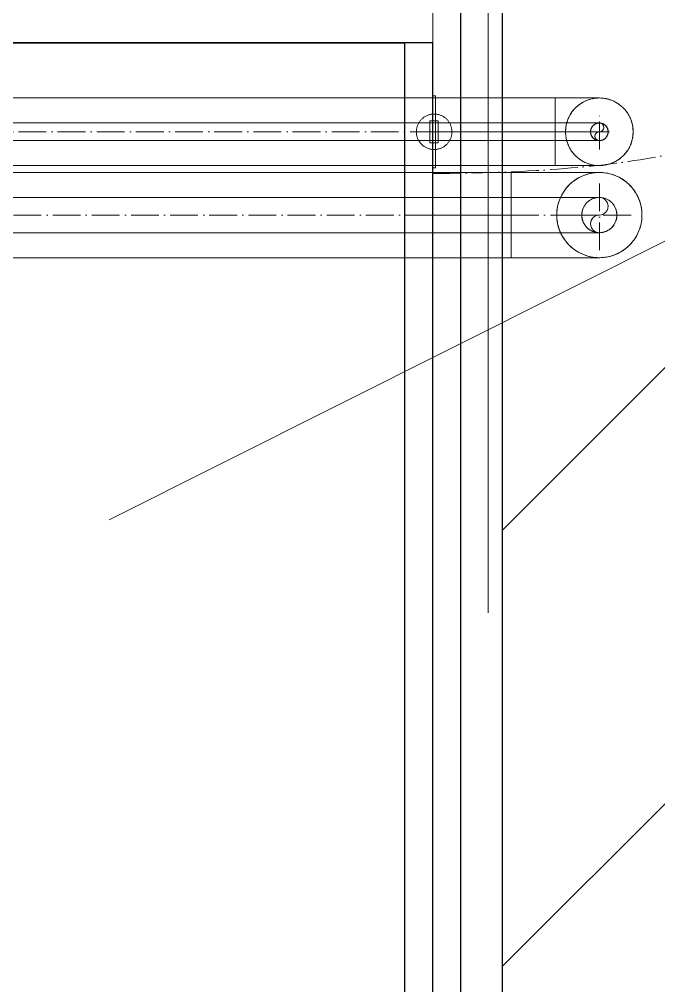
# Model space of a CAD drawing. Header units: millimetres. Extents: x -88595 to 880822, y -1054509 to -148035.
# Drawn here: x 189094.4 to 189324.6, y -272637.2 to -272289.1 of the extents above; entities that cross this region are included whole.
import ezdxf

# ---------------------------------------------------------------- set-up
doc = ezdxf.new("R2010")
doc.units = ezdxf.units.MM
for name, pattern in [('$0$ADSK_Осевая', [14, 10, -2, 0, -2]), ('$3$ADSK_Осевая', [14, 10, -2, 0, -2]), ('ADSK_Линия сетки', [25, 20, -2.5, 0, -2.5])]:
    doc.linetypes.add(name, pattern=pattern)
for name, color, linetype, lineweight in [('Аннотация', 7, 'Continuous', 20), ('Изоляция', 7, 'Continuous', 18), ('Оборудование', 7, 'Continuous', 18), ('Ограждение', 7, 'Continuous', 9), ('Оси', 7, 'Continuous', 9), ('Стены наружные', 7, 'Continuous', 18), ('Трубопровод', 7, 'Continuous', 18), ('Трубопроводы', 7, 'Continuous', 18)]:
    doc.layers.add(name, color=color, linetype=linetype, lineweight=lineweight)

# ---------------------------------------------------------------- blocks, each defined once
blk = doc.blocks.new('$0$ADSK_Настенный внутренний блок кондиционера1 - 1U24TL5FRA-A-3264667-В_Координация_1 этаж ОВ3')
at = {"layer": 'Оборудование', "color": 150, "lineweight": 30, "true_color": 0x0080ff}
for p, q in [((504, 0), (-504, 0)), ((-504, 0), (-504, -10)), ((-504, 0), (-504, -20)), ((-504, -195), (-504, -10)), ((504, -10), (-504, -10)), ((-504, -20), (-504, -155))]:
    blk.add_line(p, q, dxfattribs=at)
blk = doc.blocks.new('$0$ADSK_МедьПайка_Отвод-гнутая труба - Отвод _гнутая труба_-94627-В_Координация_1 этаж ОВ3')
at = {"layer": 'Трубопроводы', "color": 190, "true_color": 0x8000ff}
for p, q in [((-16488.73, 18357.41), (-16488.73, 18354.23)), ((-16488.73, 18354.23), (-16488.73, 18351.06))]:
    blk.add_line(p, q, dxfattribs=at)
at = {"layer": 'Трубопроводы', "color": 190, "true_color": 0x8000ff, "flags": 128}
for points in [[(-16488.73, 18357.41), (-16488.09, 18357.41), (-16487.46, 18357.41), (-16486.83, 18357.41), (-16486.2, 18357.41), (-16485.57, 18357.41), (-16484.95, 18357.41), (-16484.34, 18357.41), (-16483.73, 18357.41), (-16483.13, 18357.41), (-16482.54, 18357.41), (-16481.96, 18357.41), (-16481.39, 18357.41), (-16480.84, 18357.41), (-16480.29, 18357.41), (-16479.76, 18357.41), (-16479.25, 18357.41), (-16478.74, 18357.41), (-16478.26, 18357.41), (-16477.79, 18357.41), (-16477.34, 18357.41), (-16476.9, 18357.41), (-16476.49, 18357.41), (-16476.1, 18357.41), (-16475.72, 18357.41), (-16475.37, 18357.41), (-16475.03, 18357.41), (-16474.72, 18357.41), (-16474.44, 18357.41), (-16474.17, 18357.41), (-16473.93, 18357.41), (-16473.71, 18357.41), (-16473.52, 18357.41), (-16473.35, 18357.41), (-16473.2, 18357.41), (-16473.08, 18357.41), (-16472.99, 18357.41), (-16472.92, 18357.41), (-16472.87, 18357.41), (-16472.85, 18357.41)], [(-16476.03, 18354.23), (-16476.02, 18354.36), (-16476.02, 18354.49), (-16476, 18354.61), (-16475.99, 18354.74), (-16475.96, 18354.86), (-16475.93, 18354.99), (-16475.9, 18355.11), (-16475.86, 18355.23), (-16475.82, 18355.35), (-16475.77, 18355.47), (-16475.72, 18355.59), (-16475.67, 18355.7), (-16475.61, 18355.81), (-16475.54, 18355.92), (-16475.47, 18356.03), (-16475.4, 18356.13), (-16475.32, 18356.23), (-16475.24, 18356.33), (-16475.15, 18356.42), (-16475.06, 18356.51), (-16474.97, 18356.6), (-16474.87, 18356.68), (-16474.77, 18356.76), (-16474.67, 18356.83), (-16474.57, 18356.9), (-16474.46, 18356.97), (-16474.35, 18357.03), (-16474.23, 18357.09), (-16474.12, 18357.14), (-16474, 18357.19), (-16473.88, 18357.24), (-16473.76, 18357.27), (-16473.64, 18357.31), (-16473.51, 18357.34), (-16473.39, 18357.36), (-16473.26, 18357.38), (-16473.14, 18357.39), (-16473.01, 18357.4), (-16472.88, 18357.41), (-16472.85, 18357.41)], [(-16472.85, 18357.41), (-16472.72, 18357.41), (-16472.6, 18357.4), (-16472.47, 18357.38), (-16472.34, 18357.37), (-16472.22, 18357.34), (-16472.1, 18357.32), (-16471.97, 18357.28), (-16471.85, 18357.25), (-16471.73, 18357.2), (-16471.61, 18357.16), (-16471.5, 18357.11), (-16471.38, 18357.05), (-16471.27, 18356.99), (-16471.16, 18356.92), (-16471.06, 18356.85), (-16470.95, 18356.78), (-16470.85, 18356.7), (-16470.76, 18356.62), (-16470.66, 18356.53), (-16470.57, 18356.44), (-16470.49, 18356.35), (-16470.4, 18356.26), (-16470.32, 18356.16), (-16470.25, 18356.05), (-16470.18, 18355.95), (-16470.11, 18355.84), (-16470.05, 18355.73), (-16469.99, 18355.62), (-16469.94, 18355.5), (-16469.89, 18355.38), (-16469.85, 18355.26), (-16469.81, 18355.14), (-16469.77, 18355.02), (-16469.75, 18354.9), (-16469.72, 18354.77), (-16469.7, 18354.65), (-16469.69, 18354.52), (-16469.68, 18354.39), (-16469.68, 18354.27), (-16469.68, 18354.23)], [(-16472.85, 18351.06), (-16472.98, 18351.06), (-16473.1, 18351.07), (-16473.23, 18351.08), (-16473.36, 18351.1), (-16473.48, 18351.12), (-16473.61, 18351.15), (-16473.73, 18351.18), (-16473.85, 18351.22), (-16473.97, 18351.26), (-16474.09, 18351.31), (-16474.2, 18351.36), (-16474.32, 18351.42), (-16474.43, 18351.48), (-16474.54, 18351.54), (-16474.64, 18351.61), (-16474.75, 18351.69), (-16474.85, 18351.76), (-16474.94, 18351.85), (-16475.04, 18351.93), (-16475.13, 18352.02), (-16475.21, 18352.11), (-16475.3, 18352.21), (-16475.38, 18352.31), (-16475.45, 18352.41), (-16475.52, 18352.52), (-16475.59, 18352.63), (-16475.65, 18352.74), (-16475.71, 18352.85), (-16475.76, 18352.96), (-16475.81, 18353.08), (-16475.85, 18353.2), (-16475.89, 18353.32), (-16475.93, 18353.44), (-16475.96, 18353.57), (-16475.98, 18353.69), (-16476, 18353.82), (-16476.01, 18353.94), (-16476.02, 18354.07), (-16476.03, 18354.2), (-16476.03, 18354.23)], [(-16469.68, 18354.23), (-16469.68, 18354.11), (-16469.69, 18353.98), (-16469.7, 18353.85), (-16469.72, 18353.73), (-16469.74, 18353.6), (-16469.77, 18353.48), (-16469.8, 18353.36), (-16469.84, 18353.23), (-16469.88, 18353.11), (-16469.93, 18353), (-16469.98, 18352.88), (-16470.03, 18352.77), (-16470.1, 18352.66), (-16470.16, 18352.55), (-16470.23, 18352.44), (-16470.3, 18352.34), (-16470.38, 18352.24), (-16470.46, 18352.14), (-16470.55, 18352.05), (-16470.64, 18351.96), (-16470.73, 18351.87), (-16470.83, 18351.79), (-16470.93, 18351.71), (-16471.03, 18351.63), (-16471.14, 18351.56), (-16471.24, 18351.49), (-16471.35, 18351.43), (-16471.47, 18351.38), (-16471.58, 18351.32), (-16471.7, 18351.27), (-16471.82, 18351.23), (-16471.94, 18351.19), (-16472.06, 18351.16), (-16472.19, 18351.13), (-16472.31, 18351.1), (-16472.44, 18351.08), (-16472.56, 18351.07), (-16472.69, 18351.06), (-16472.82, 18351.06), (-16472.85, 18351.06)], [(-16472.85, 18351.06), (-16472.86, 18351.06), (-16472.9, 18351.06), (-16472.96, 18351.06), (-16473.05, 18351.06), (-16473.17, 18351.06), (-16473.31, 18351.06), (-16473.47, 18351.06), (-16473.66, 18351.06), (-16473.87, 18351.06), (-16474.1, 18351.06), (-16474.36, 18351.06), (-16474.64, 18351.06), (-16474.95, 18351.06), (-16475.28, 18351.06), (-16475.62, 18351.06), (-16475.99, 18351.06), (-16476.38, 18351.06), (-16476.79, 18351.06), (-16477.22, 18351.06), (-16477.67, 18351.06), (-16478.13, 18351.06), (-16478.61, 18351.06), (-16479.11, 18351.06), (-16479.62, 18351.06), (-16480.15, 18351.06), (-16480.69, 18351.06), (-16481.24, 18351.06), (-16481.81, 18351.06), (-16482.39, 18351.06), (-16482.97, 18351.06), (-16483.57, 18351.06), (-16484.17, 18351.06), (-16484.79, 18351.06), (-16485.4, 18351.06), (-16486.03, 18351.06), (-16486.66, 18351.06), (-16487.29, 18351.06), (-16487.92, 18351.06), (-16488.55, 18351.06), (-16488.73, 18351.06)]]:
    blk.add_lwpolyline(points, dxfattribs=at)
at = {"layer": 'Трубопроводы', "color": 190, "true_color": 0x8000ff}
for radius, start, end in [(3.18, 0, 180), (3.17, 180, 0)]:
    blk.add_arc((-16472.85, 18354.23), radius, start, end, dxfattribs=at)
blk = doc.blocks.new('$0$ADSK_МедьПайка_Отвод-гнутая труба - Отвод _гнутая труба_-V37-В_Координация_1 этаж ОВ3')
at = {"layer": 'Трубопроводы', "color": 190, "true_color": 0x8000ff}
for p, q in [((-4816.03, 18338.36), (-4812.85, 18338.36)), ((-4812.85, 18338.36), (-4809.68, 18338.36))]:
    blk.add_line(p, q, dxfattribs=at)
at = {"layer": 'Трубопроводы', "color": 190, "true_color": 0x8000ff, "flags": 128}
for points in [[(-4816.03, 18354.23), (-4816.03, 18354.22), (-4816.03, 18354.18), (-4816.03, 18354.12), (-4816.03, 18354.03), (-4816.03, 18353.92), (-4816.03, 18353.78), (-4816.03, 18353.61), (-4816.03, 18353.43), (-4816.03, 18353.22), (-4816.03, 18352.98), (-4816.03, 18352.72), (-4816.03, 18352.44), (-4816.03, 18352.13), (-4816.03, 18351.81), (-4816.03, 18351.46), (-4816.03, 18351.09), (-4816.03, 18350.7), (-4816.03, 18350.29), (-4816.03, 18349.86), (-4816.03, 18349.42), (-4816.03, 18348.95), (-4816.03, 18348.47), (-4816.03, 18347.98), (-4816.03, 18347.46), (-4816.03, 18346.94), (-4816.03, 18346.39), (-4816.03, 18345.84), (-4816.03, 18345.27), (-4816.03, 18344.7), (-4816.03, 18344.11), (-4816.03, 18343.51), (-4816.03, 18342.91), (-4816.03, 18342.3), (-4816.03, 18341.68), (-4816.03, 18341.06), (-4816.03, 18340.43), (-4816.03, 18339.8), (-4816.03, 18339.16), (-4816.03, 18338.53), (-4816.03, 18338.36)], [(-4809.68, 18338.36), (-4809.68, 18338.99), (-4809.68, 18339.63), (-4809.68, 18340.26), (-4809.68, 18340.89), (-4809.68, 18341.51), (-4809.68, 18342.13), (-4809.68, 18342.74), (-4809.68, 18343.35), (-4809.68, 18343.95), (-4809.68, 18344.54), (-4809.68, 18345.12), (-4809.68, 18345.69), (-4809.68, 18346.25), (-4809.68, 18346.79), (-4809.68, 18347.32), (-4809.68, 18347.84), (-4809.68, 18348.34), (-4809.68, 18348.83), (-4809.68, 18349.29), (-4809.68, 18349.75), (-4809.68, 18350.18), (-4809.68, 18350.59), (-4809.68, 18350.99), (-4809.68, 18351.36), (-4809.68, 18351.72), (-4809.68, 18352.05), (-4809.68, 18352.36), (-4809.68, 18352.65), (-4809.68, 18352.91), (-4809.68, 18353.15), (-4809.68, 18353.37), (-4809.68, 18353.57), (-4809.68, 18353.74), (-4809.68, 18353.88), (-4809.68, 18354), (-4809.68, 18354.1), (-4809.68, 18354.17), (-4809.68, 18354.21), (-4809.68, 18354.23)]]:
    blk.add_lwpolyline(points, dxfattribs=at)
at = {"layer": 'Трубопроводы', "color": 190, "true_color": 0x8000ff}
for radius, start, end in [(3.17, 90, 270), (3.18, 270, 90)]:
    blk.add_arc((-4812.85, 18354.23), radius, start, end, dxfattribs=at)
blk = doc.blocks.new('$0$ADSK_МедьПайка_Отвод-гнутая труба - Отвод _гнутая труба_-3260024-В_Координация_1 этаж ОВ3')
at = {"layer": 'Трубопроводы', "color": 134, "true_color": 0x00a6a6}
for p, q in [((-16459.6, 18290.58), (-16459.6, 18284.23)), ((-16459.6, 18284.23), (-16459.6, 18277.88))]:
    blk.add_line(p, q, dxfattribs=at)
at = {"layer": 'Трубопроводы', "color": 134, "true_color": 0x00a6a6, "flags": 128}
for points in [[(-16459.6, 18290.58), (-16458.33, 18290.58), (-16457.06, 18290.58), (-16455.8, 18290.58), (-16454.54, 18290.58), (-16453.29, 18290.58), (-16452.05, 18290.58), (-16450.83, 18290.58), (-16449.61, 18290.58), (-16448.42, 18290.58), (-16447.24, 18290.58), (-16446.08, 18290.58), (-16444.94, 18290.58), (-16443.82, 18290.58), (-16442.74, 18290.58), (-16441.67, 18290.58), (-16440.64, 18290.58), (-16439.64, 18290.58), (-16438.67, 18290.58), (-16437.73, 18290.58), (-16436.82, 18290.58), (-16435.96, 18290.58), (-16435.13, 18290.58), (-16434.34, 18290.58), (-16433.59, 18290.58), (-16432.88, 18290.58), (-16432.22, 18290.58), (-16431.6, 18290.58), (-16431.02, 18290.58), (-16430.49, 18290.58), (-16430.01, 18290.58), (-16429.57, 18290.58), (-16429.18, 18290.58), (-16428.84, 18290.58), (-16428.55, 18290.58), (-16428.31, 18290.58), (-16428.12, 18290.58), (-16427.98, 18290.58), (-16427.89, 18290.58), (-16427.85, 18290.58)], [(-16434.2, 18284.23), (-16434.2, 18284.49), (-16434.18, 18284.74), (-16434.15, 18284.99), (-16434.12, 18285.24), (-16434.07, 18285.49), (-16434.02, 18285.74), (-16433.95, 18285.99), (-16433.88, 18286.23), (-16433.79, 18286.47), (-16433.7, 18286.71), (-16433.6, 18286.94), (-16433.48, 18287.17), (-16433.36, 18287.39), (-16433.23, 18287.61), (-16433.09, 18287.82), (-16432.94, 18288.03), (-16432.79, 18288.23), (-16432.62, 18288.42), (-16432.45, 18288.61), (-16432.27, 18288.79), (-16432.09, 18288.96), (-16431.9, 18289.13), (-16431.7, 18289.28), (-16431.49, 18289.43), (-16431.28, 18289.58), (-16431.07, 18289.71), (-16430.84, 18289.83), (-16430.62, 18289.95), (-16430.39, 18290.05), (-16430.15, 18290.15), (-16429.91, 18290.24), (-16429.67, 18290.32), (-16429.43, 18290.38), (-16429.18, 18290.44), (-16428.93, 18290.49), (-16428.68, 18290.53), (-16428.43, 18290.56), (-16428.17, 18290.57), (-16427.92, 18290.58), (-16427.85, 18290.58)], [(-16427.85, 18290.58), (-16427.6, 18290.58), (-16427.34, 18290.56), (-16427.09, 18290.54), (-16426.84, 18290.5), (-16426.59, 18290.46), (-16426.34, 18290.4), (-16426.1, 18290.34), (-16425.85, 18290.26), (-16425.61, 18290.18), (-16425.38, 18290.08), (-16425.15, 18289.98), (-16424.92, 18289.87), (-16424.7, 18289.74), (-16424.48, 18289.61), (-16424.27, 18289.47), (-16424.06, 18289.33), (-16423.86, 18289.17), (-16423.66, 18289.01), (-16423.48, 18288.84), (-16423.3, 18288.66), (-16423.12, 18288.47), (-16422.96, 18288.28), (-16422.8, 18288.08), (-16422.65, 18287.87), (-16422.51, 18287.66), (-16422.37, 18287.45), (-16422.25, 18287.23), (-16422.13, 18287), (-16422.03, 18286.77), (-16421.93, 18286.53), (-16421.84, 18286.3), (-16421.77, 18286.05), (-16421.7, 18285.81), (-16421.64, 18285.56), (-16421.59, 18285.31), (-16421.55, 18285.06), (-16421.53, 18284.81), (-16421.51, 18284.56), (-16421.5, 18284.3), (-16421.5, 18284.23)], [(-16427.85, 18277.88), (-16428.1, 18277.89), (-16428.36, 18277.9), (-16428.61, 18277.93), (-16428.86, 18277.96), (-16429.11, 18278.01), (-16429.36, 18278.06), (-16429.61, 18278.13), (-16429.85, 18278.21), (-16430.09, 18278.29), (-16430.32, 18278.38), (-16430.56, 18278.49), (-16430.78, 18278.6), (-16431.01, 18278.72), (-16431.22, 18278.85), (-16431.44, 18278.99), (-16431.64, 18279.14), (-16431.84, 18279.3), (-16432.04, 18279.46), (-16432.23, 18279.63), (-16432.41, 18279.81), (-16432.58, 18279.99), (-16432.74, 18280.19), (-16432.9, 18280.39), (-16433.05, 18280.59), (-16433.19, 18280.8), (-16433.33, 18281.02), (-16433.45, 18281.24), (-16433.57, 18281.47), (-16433.67, 18281.7), (-16433.77, 18281.93), (-16433.86, 18282.17), (-16433.93, 18282.41), (-16434, 18282.66), (-16434.06, 18282.9), (-16434.11, 18283.15), (-16434.15, 18283.4), (-16434.17, 18283.66), (-16434.19, 18283.91), (-16434.2, 18284.16), (-16434.2, 18284.23)], [(-16421.5, 18284.23), (-16421.51, 18283.98), (-16421.52, 18283.73), (-16421.55, 18283.47), (-16421.58, 18283.22), (-16421.63, 18282.97), (-16421.68, 18282.72), (-16421.75, 18282.48), (-16421.82, 18282.24), (-16421.91, 18282), (-16422, 18281.76), (-16422.11, 18281.53), (-16422.22, 18281.3), (-16422.34, 18281.08), (-16422.47, 18280.86), (-16422.61, 18280.65), (-16422.76, 18280.44), (-16422.91, 18280.24), (-16423.08, 18280.05), (-16423.25, 18279.86), (-16423.43, 18279.68), (-16423.61, 18279.5), (-16423.8, 18279.34), (-16424, 18279.18), (-16424.21, 18279.03), (-16424.42, 18278.89), (-16424.64, 18278.76), (-16424.86, 18278.63), (-16425.08, 18278.52), (-16425.31, 18278.41), (-16425.55, 18278.31), (-16425.79, 18278.23), (-16426.03, 18278.15), (-16426.27, 18278.08), (-16426.52, 18278.02), (-16426.77, 18277.98), (-16427.02, 18277.94), (-16427.27, 18277.91), (-16427.53, 18277.89), (-16427.78, 18277.88), (-16427.85, 18277.88)], [(-16427.85, 18277.88), (-16427.88, 18277.88), (-16427.95, 18277.88), (-16428.08, 18277.88), (-16428.26, 18277.88), (-16428.48, 18277.88), (-16428.76, 18277.88), (-16429.09, 18277.88), (-16429.46, 18277.88), (-16429.89, 18277.88), (-16430.36, 18277.88), (-16430.87, 18277.88), (-16431.44, 18277.88), (-16432.05, 18277.88), (-16432.7, 18277.88), (-16433.4, 18277.88), (-16434.13, 18277.88), (-16434.91, 18277.88), (-16435.73, 18277.88), (-16436.59, 18277.88), (-16437.48, 18277.88), (-16438.41, 18277.88), (-16439.37, 18277.88), (-16440.37, 18277.88), (-16441.39, 18277.88), (-16442.45, 18277.88), (-16443.53, 18277.88), (-16444.64, 18277.88), (-16445.77, 18277.88), (-16446.92, 18277.88), (-16448.1, 18277.88), (-16449.29, 18277.88), (-16450.5, 18277.88), (-16451.72, 18277.88), (-16452.96, 18277.88), (-16454.2, 18277.88), (-16455.46, 18277.88), (-16456.72, 18277.88), (-16457.99, 18277.88), (-16459.26, 18277.88), (-16459.6, 18277.88)]]:
    blk.add_lwpolyline(points, dxfattribs=at)
at = {"layer": 'Трубопроводы', "color": 134, "true_color": 0x00a6a6}
for start, end in [(0, 180), (180, 0)]:
    blk.add_arc((-16427.85, 18284.23), 6.35, start, end, dxfattribs=at)
blk = doc.blocks.new('$0$ADSK_МедьПайка_Отвод-гнутая труба - Отвод _гнутая труба_-V35-В_Координация_1 этаж ОВ3')
at = {"layer": 'Трубопроводы', "color": 134, "true_color": 0x00a6a6}
for p, q in [((-16434.2, 18252.48), (-16427.85, 18252.48)), ((-16427.85, 18252.48), (-16421.5, 18252.48))]:
    blk.add_line(p, q, dxfattribs=at)
at = {"layer": 'Трубопроводы', "color": 134, "true_color": 0x00a6a6, "flags": 128}
for points in [[(-16434.2, 18284.23), (-16434.2, 18284.21), (-16434.2, 18284.13), (-16434.2, 18284), (-16434.2, 18283.83), (-16434.2, 18283.6), (-16434.2, 18283.32), (-16434.2, 18283), (-16434.2, 18282.62), (-16434.2, 18282.2), (-16434.2, 18281.73), (-16434.2, 18281.21), (-16434.2, 18280.64), (-16434.2, 18280.04), (-16434.2, 18279.38), (-16434.2, 18278.69), (-16434.2, 18277.95), (-16434.2, 18277.17), (-16434.2, 18276.35), (-16434.2, 18275.5), (-16434.2, 18274.6), (-16434.2, 18273.67), (-16434.2, 18272.71), (-16434.2, 18271.72), (-16434.2, 18270.69), (-16434.2, 18269.64), (-16434.2, 18268.56), (-16434.2, 18267.45), (-16434.2, 18266.32), (-16434.2, 18265.16), (-16434.2, 18263.99), (-16434.2, 18262.8), (-16434.2, 18261.59), (-16434.2, 18260.36), (-16434.2, 18259.13), (-16434.2, 18257.88), (-16434.2, 18256.62), (-16434.2, 18255.36), (-16434.2, 18254.09), (-16434.2, 18252.83), (-16434.2, 18252.48)], [(-16421.5, 18252.48), (-16421.5, 18253.75), (-16421.5, 18255.02), (-16421.5, 18256.28), (-16421.5, 18257.54), (-16421.5, 18258.79), (-16421.5, 18260.03), (-16421.5, 18261.26), (-16421.5, 18262.47), (-16421.5, 18263.67), (-16421.5, 18264.85), (-16421.5, 18266.01), (-16421.5, 18267.14), (-16421.5, 18268.26), (-16421.5, 18269.35), (-16421.5, 18270.41), (-16421.5, 18271.44), (-16421.5, 18272.45), (-16421.5, 18273.42), (-16421.5, 18274.36), (-16421.5, 18275.26), (-16421.5, 18276.13), (-16421.5, 18276.95), (-16421.5, 18277.74), (-16421.5, 18278.49), (-16421.5, 18279.2), (-16421.5, 18279.86), (-16421.5, 18280.48), (-16421.5, 18281.06), (-16421.5, 18281.59), (-16421.5, 18282.08), (-16421.5, 18282.51), (-16421.5, 18282.9), (-16421.5, 18283.24), (-16421.5, 18283.53), (-16421.5, 18283.77), (-16421.5, 18283.96), (-16421.5, 18284.1), (-16421.5, 18284.19), (-16421.5, 18284.23)]]:
    blk.add_lwpolyline(points, dxfattribs=at)
at = {"layer": 'Трубопроводы', "color": 134, "true_color": 0x00a6a6}
for start, end in [(90, 270), (270, 90)]:
    blk.add_arc((-16427.85, 18284.23), 6.35, start, end, dxfattribs=at)
blk = doc.blocks.new('1 этаж')
at = {"layer": 'Ограждение'}
blk.add_line((225372.71, 656742.6), (225372.71, 654282.6), dxfattribs=at)
at = {"layer": 'Оси', "linetype": 'ADSK_Линия сетки', "ltscale": 100}
blk.add_line((225392.71, 697813.24), (225392.71, 633106.47), dxfattribs=at)
at = {"layer": 'Стены наружные', "lineweight": 30}
for p, q in [((225397.71, 656767.6), (225397.71, 654257.6)), ((225382.71, 656752.6), (225382.71, 654272.6))]:
    blk.add_line(p, q, dxfattribs=at)
at = {"layer": 'Стены наружные', "linetype": 'Continuous', "lineweight": 9}
for p, q in [((225397.71, 655841.36), (225517.71, 655961.36)), ((225397.71, 655684.2), (225517.71, 655804.2))]:
    blk.add_line(p, q, dxfattribs=at)

msp = doc.modelspace()

# ---------------------------------------------------------------- linework, layer by layer
at = {"layer": 'Аннотация'}
msp.add_line((189126.74, -272469.4), (190497.8, -271781.63), dxfattribs=at)
at = {"layer": 'Изоляция', "color": 190, "true_color": 0x8000ff}
for p, q in [((189287.38, -272317.42), (188939.13, -272317.42)), ((189244.25, -272316.62), (189243.25, -272316.62)), ((189243.25, -272316.62), (189243.25, -272342.57)), ((189244.25, -272342.57), (189244.25, -272316.62)), ((189287.38, -272341.77), (189287.38, -272317.42)), ((188939.13, -272341.77), (189287.38, -272341.77)), ((189243.25, -272342.57), (189244.25, -272342.57))]:
    msp.add_line(p, q, dxfattribs=at)
at = {"layer": 'Изоляция', "color": 134, "true_color": 0x00a6a6}
for p, q in [((189271.5, -272344.24), (188995, -272344.24)), ((189271.5, -272374.94), (189271.5, -272344.24)), ((189243.25, -272352.59), (189243.25, -272374.94)), ((188995, -272374.94), (189271.5, -272374.94))]:
    msp.add_line(p, q, dxfattribs=at)
at = {"layer": 'Изоляция', "color": 190, "true_color": 0x8000ff, "flags": 128}
for points in [[(189287.38, -272317.42), (189288.01, -272317.42), (189288.65, -272317.42), (189289.28, -272317.42), (189289.91, -272317.42), (189290.53, -272317.42), (189291.15, -272317.42), (189291.76, -272317.42), (189292.37, -272317.42), (189292.97, -272317.42), (189293.56, -272317.42), (189294.14, -272317.42), (189294.71, -272317.42), (189295.26, -272317.42), (189295.81, -272317.42), (189296.34, -272317.42), (189296.86, -272317.42), (189297.36, -272317.42), (189297.84, -272317.42), (189298.31, -272317.42), (189298.76, -272317.42), (189299.2, -272317.42), (189299.61, -272317.42), (189300.01, -272317.42), (189300.38, -272317.42), (189300.74, -272317.42), (189301.07, -272317.42), (189301.38, -272317.42), (189301.67, -272317.42), (189301.93, -272317.42), (189302.17, -272317.42), (189302.39, -272317.42), (189302.59, -272317.42), (189302.76, -272317.42), (189302.9, -272317.42), (189303.02, -272317.42), (189303.12, -272317.42), (189303.19, -272317.42), (189303.23, -272317.42), (189303.25, -272317.42)], [(189303.25, -272317.42), (189303.24, -272317.42), (189303.2, -272317.42), (189303.14, -272317.42), (189303.05, -272317.42), (189302.94, -272317.42), (189302.8, -272317.42), (189302.63, -272317.42), (189302.45, -272317.42), (189302.23, -272317.42), (189302, -272317.42), (189301.74, -272317.42), (189301.46, -272317.42), (189301.15, -272317.42), (189300.83, -272317.42), (189300.48, -272317.42), (189300.11, -272317.42), (189299.72, -272317.42), (189299.31, -272317.42), (189298.88, -272317.42), (189298.44, -272317.42), (189297.97, -272317.42), (189297.49, -272317.42), (189296.99, -272317.42), (189296.48, -272317.42), (189295.95, -272317.42), (189295.41, -272317.42), (189294.86, -272317.42), (189294.29, -272317.42), (189293.72, -272317.42), (189293.13, -272317.42), (189292.53, -272317.42), (189291.93, -272317.42), (189291.32, -272317.42), (189290.7, -272317.42), (189290.08, -272317.42), (189289.45, -272317.42), (189288.82, -272317.42), (189288.18, -272317.42), (189287.55, -272317.42), (189287.38, -272317.42)], [(189291.08, -272329.59), (189291.09, -272329.11), (189291.12, -272328.62), (189291.16, -272328.14), (189291.23, -272327.65), (189291.32, -272327.18), (189291.43, -272326.7), (189291.55, -272326.23), (189291.69, -272325.76), (189291.86, -272325.3), (189292.04, -272324.85), (189292.24, -272324.41), (189292.45, -272323.97), (189292.69, -272323.54), (189292.94, -272323.13), (189293.2, -272322.72), (189293.49, -272322.32), (189293.78, -272321.94), (189294.1, -272321.57), (189294.43, -272321.21), (189294.77, -272320.86), (189295.13, -272320.53), (189295.49, -272320.21), (189295.88, -272319.91), (189296.27, -272319.62), (189296.67, -272319.35), (189297.09, -272319.09), (189297.51, -272318.86), (189297.95, -272318.64), (189298.39, -272318.43), (189298.84, -272318.25), (189299.3, -272318.08), (189299.76, -272317.93), (189300.23, -272317.8), (189300.7, -272317.69), (189301.18, -272317.6), (189301.66, -272317.52), (189302.15, -272317.47), (189302.63, -272317.43), (189303.12, -272317.42), (189303.25, -272317.42)], [(189303.25, -272317.42), (189303.74, -272317.43), (189304.22, -272317.46), (189304.71, -272317.51), (189305.19, -272317.57), (189305.67, -272317.66), (189306.15, -272317.77), (189306.62, -272317.89), (189307.08, -272318.04), (189307.54, -272318.2), (189307.99, -272318.38), (189308.44, -272318.58), (189308.87, -272318.79), (189309.3, -272319.03), (189309.72, -272319.28), (189310.13, -272319.55), (189310.52, -272319.83), (189310.91, -272320.13), (189311.28, -272320.44), (189311.64, -272320.77), (189311.99, -272321.11), (189312.32, -272321.47), (189312.64, -272321.84), (189312.94, -272322.22), (189313.23, -272322.61), (189313.5, -272323.02), (189313.75, -272323.43), (189313.99, -272323.86), (189314.21, -272324.29), (189314.41, -272324.73), (189314.6, -272325.18), (189314.77, -272325.64), (189314.92, -272326.1), (189315.05, -272326.57), (189315.16, -272327.05), (189315.25, -272327.52), (189315.32, -272328.01), (189315.38, -272328.49), (189315.41, -272328.98), (189315.43, -272329.46), (189315.43, -272329.59)], [(189303.25, -272341.77), (189302.76, -272341.76), (189302.28, -272341.73), (189301.79, -272341.68), (189301.31, -272341.61), (189300.83, -272341.53), (189300.36, -272341.42), (189299.89, -272341.29), (189299.42, -272341.15), (189298.96, -272340.99), (189298.51, -272340.81), (189298.07, -272340.61), (189297.63, -272340.39), (189297.2, -272340.16), (189296.78, -272339.91), (189296.38, -272339.64), (189295.98, -272339.36), (189295.6, -272339.06), (189295.22, -272338.75), (189294.86, -272338.42), (189294.52, -272338.08), (189294.19, -272337.72), (189293.87, -272337.35), (189293.57, -272336.97), (189293.28, -272336.58), (189293.01, -272336.17), (189292.75, -272335.76), (189292.51, -272335.33), (189292.29, -272334.9), (189292.09, -272334.46), (189291.9, -272334.01), (189291.74, -272333.55), (189291.59, -272333.08), (189291.46, -272332.62), (189291.35, -272332.14), (189291.25, -272331.66), (189291.18, -272331.18), (189291.13, -272330.7), (189291.09, -272330.21), (189291.08, -272329.73), (189291.08, -272329.59)], [(189315.43, -272329.59), (189315.42, -272330.08), (189315.39, -272330.57), (189315.34, -272331.05), (189315.27, -272331.53), (189315.18, -272332.01), (189315.08, -272332.49), (189314.95, -272332.96), (189314.81, -272333.42), (189314.65, -272333.88), (189314.47, -272334.34), (189314.27, -272334.78), (189314.05, -272335.22), (189313.82, -272335.64), (189313.57, -272336.06), (189313.3, -272336.47), (189313.02, -272336.86), (189312.72, -272337.25), (189312.41, -272337.62), (189312.08, -272337.98), (189311.73, -272338.33), (189311.38, -272338.66), (189311.01, -272338.98), (189310.63, -272339.28), (189310.23, -272339.57), (189309.83, -272339.84), (189309.42, -272340.09), (189308.99, -272340.33), (189308.56, -272340.55), (189308.11, -272340.76), (189307.66, -272340.94), (189307.21, -272341.11), (189306.74, -272341.26), (189306.27, -272341.39), (189305.8, -272341.5), (189305.32, -272341.59), (189304.84, -272341.66), (189304.36, -272341.72), (189303.87, -272341.75), (189303.38, -272341.77), (189303.25, -272341.77)], [(189303.25, -272341.77), (189303.24, -272341.77), (189303.2, -272341.77), (189303.14, -272341.77), (189303.05, -272341.77), (189302.94, -272341.77), (189302.8, -272341.77), (189302.63, -272341.77), (189302.45, -272341.77), (189302.23, -272341.77), (189302, -272341.77), (189301.74, -272341.77), (189301.46, -272341.77), (189301.15, -272341.77), (189300.83, -272341.77), (189300.48, -272341.77), (189300.11, -272341.77), (189299.72, -272341.77), (189299.31, -272341.77), (189298.88, -272341.77), (189298.44, -272341.77), (189297.97, -272341.77), (189297.49, -272341.77), (189296.99, -272341.77), (189296.48, -272341.77), (189295.95, -272341.77), (189295.41, -272341.77), (189294.86, -272341.77), (189294.29, -272341.77), (189293.72, -272341.77), (189293.13, -272341.77), (189292.53, -272341.77), (189291.93, -272341.77), (189291.32, -272341.77), (189290.7, -272341.77), (189290.08, -272341.77), (189289.45, -272341.77), (189288.82, -272341.77), (189288.18, -272341.77), (189287.55, -272341.77), (189287.38, -272341.77)], [(189287.38, -272341.77), (189288.01, -272341.77), (189288.65, -272341.77), (189289.28, -272341.77), (189289.91, -272341.77), (189290.53, -272341.77), (189291.15, -272341.77), (189291.76, -272341.77), (189292.37, -272341.77), (189292.97, -272341.77), (189293.56, -272341.77), (189294.14, -272341.77), (189294.71, -272341.77), (189295.26, -272341.77), (189295.81, -272341.77), (189296.34, -272341.77), (189296.86, -272341.77), (189297.36, -272341.77), (189297.84, -272341.77), (189298.31, -272341.77), (189298.76, -272341.77), (189299.2, -272341.77), (189299.61, -272341.77), (189300.01, -272341.77), (189300.38, -272341.77), (189300.74, -272341.77), (189301.07, -272341.77), (189301.38, -272341.77), (189301.67, -272341.77), (189301.93, -272341.77), (189302.17, -272341.77), (189302.39, -272341.77), (189302.59, -272341.77), (189302.76, -272341.77), (189302.9, -272341.77), (189303.02, -272341.77), (189303.12, -272341.77), (189303.19, -272341.77), (189303.23, -272341.77), (189303.25, -272341.77)]]:
    msp.add_lwpolyline(points, dxfattribs=at)
at = {"layer": 'Изоляция', "color": 134, "true_color": 0x00a6a6, "flags": 128}
for points in [[(189271.5, -272344.24), (189272.77, -272344.24), (189274.04, -272344.24), (189275.3, -272344.24), (189276.56, -272344.24), (189277.81, -272344.24), (189279.05, -272344.24), (189280.28, -272344.24), (189281.49, -272344.24), (189282.69, -272344.24), (189283.87, -272344.24), (189285.03, -272344.24), (189286.16, -272344.24), (189287.28, -272344.24), (189288.37, -272344.24), (189289.43, -272344.24), (189290.46, -272344.24), (189291.47, -272344.24), (189292.44, -272344.24), (189293.38, -272344.24), (189294.28, -272344.24), (189295.14, -272344.24), (189295.97, -272344.24), (189296.76, -272344.24), (189297.51, -272344.24), (189298.22, -272344.24), (189298.88, -272344.24), (189299.5, -272344.24), (189300.08, -272344.24), (189300.61, -272344.24), (189301.09, -272344.24), (189301.53, -272344.24), (189301.92, -272344.24), (189302.26, -272344.24), (189302.55, -272344.24), (189302.79, -272344.24), (189302.98, -272344.24), (189303.12, -272344.24), (189303.21, -272344.24), (189303.25, -272344.24)], [(189303.25, -272344.24), (189303.23, -272344.24), (189303.15, -272344.24), (189303.02, -272344.24), (189302.85, -272344.24), (189302.62, -272344.24), (189302.34, -272344.24), (189302.02, -272344.24), (189301.64, -272344.24), (189301.22, -272344.24), (189300.75, -272344.24), (189300.23, -272344.24), (189299.66, -272344.24), (189299.06, -272344.24), (189298.4, -272344.24), (189297.71, -272344.24), (189296.97, -272344.24), (189296.19, -272344.24), (189295.37, -272344.24), (189294.52, -272344.24), (189293.62, -272344.24), (189292.69, -272344.24), (189291.73, -272344.24), (189290.74, -272344.24), (189289.71, -272344.24), (189288.66, -272344.24), (189287.57, -272344.24), (189286.47, -272344.24), (189285.33, -272344.24), (189284.18, -272344.24), (189283.01, -272344.24), (189281.81, -272344.24), (189280.61, -272344.24), (189279.38, -272344.24), (189278.15, -272344.24), (189276.9, -272344.24), (189275.64, -272344.24), (189274.38, -272344.24), (189273.11, -272344.24), (189271.84, -272344.24), (189271.5, -272344.24)], [(189287.9, -272359.59), (189287.91, -272358.98), (189287.95, -272358.37), (189288.01, -272357.76), (189288.1, -272357.15), (189288.21, -272356.54), (189288.34, -272355.95), (189288.5, -272355.35), (189288.68, -272354.77), (189288.89, -272354.19), (189289.11, -272353.62), (189289.36, -272353.06), (189289.64, -272352.51), (189289.93, -272351.97), (189290.25, -272351.44), (189290.58, -272350.93), (189290.94, -272350.43), (189291.32, -272349.94), (189291.71, -272349.47), (189292.13, -272349.02), (189292.56, -272348.58), (189293.01, -272348.16), (189293.47, -272347.76), (189293.95, -272347.38), (189294.45, -272347.02), (189294.96, -272346.68), (189295.48, -272346.36), (189296.02, -272346.06), (189296.56, -272345.78), (189297.12, -272345.52), (189297.69, -272345.29), (189298.27, -272345.08), (189298.85, -272344.89), (189299.44, -272344.72), (189300.04, -272344.58), (189300.64, -272344.47), (189301.25, -272344.37), (189301.86, -272344.31), (189302.47, -272344.26), (189303.09, -272344.24), (189303.25, -272344.24)], [(189303.25, -272344.24), (189303.87, -272344.26), (189304.48, -272344.29), (189305.09, -272344.35), (189305.7, -272344.44), (189306.3, -272344.55), (189306.9, -272344.68), (189307.49, -272344.84), (189308.08, -272345.02), (189308.66, -272345.23), (189309.23, -272345.46), (189309.79, -272345.71), (189310.34, -272345.98), (189310.88, -272346.27), (189311.41, -272346.59), (189311.92, -272346.92), (189312.42, -272347.28), (189312.9, -272347.66), (189313.37, -272348.05), (189313.83, -272348.47), (189314.26, -272348.9), (189314.68, -272349.35), (189315.08, -272349.81), (189315.46, -272350.29), (189315.83, -272350.79), (189316.17, -272351.3), (189316.49, -272351.82), (189316.79, -272352.36), (189317.07, -272352.91), (189317.32, -272353.46), (189317.56, -272354.03), (189317.77, -272354.61), (189317.96, -272355.19), (189318.12, -272355.78), (189318.26, -272356.38), (189318.38, -272356.98), (189318.47, -272357.59), (189318.54, -272358.2), (189318.58, -272358.81), (189318.6, -272359.43), (189318.6, -272359.59)], [(189303.25, -272374.94), (189302.64, -272374.93), (189302.03, -272374.89), (189301.41, -272374.83), (189300.81, -272374.75), (189300.2, -272374.64), (189299.6, -272374.5), (189299.01, -272374.35), (189298.42, -272374.16), (189297.84, -272373.96), (189297.27, -272373.73), (189296.71, -272373.48), (189296.16, -272373.21), (189295.62, -272372.91), (189295.1, -272372.6), (189294.58, -272372.26), (189294.08, -272371.91), (189293.6, -272371.53), (189293.13, -272371.13), (189292.68, -272370.72), (189292.24, -272370.29), (189291.82, -272369.84), (189291.42, -272369.37), (189291.04, -272368.89), (189290.68, -272368.4), (189290.34, -272367.89), (189290.01, -272367.36), (189289.71, -272366.83), (189289.44, -272366.28), (189289.18, -272365.72), (189288.95, -272365.16), (189288.73, -272364.58), (189288.55, -272363.99), (189288.38, -272363.4), (189288.24, -272362.81), (189288.13, -272362.2), (189288.03, -272361.6), (189287.97, -272360.99), (189287.92, -272360.37), (189287.9, -272359.76), (189287.9, -272359.59)], [(189318.6, -272359.59), (189318.59, -272360.21), (189318.55, -272360.82), (189318.49, -272361.43), (189318.41, -272362.04), (189318.3, -272362.64), (189318.16, -272363.24), (189318, -272363.84), (189317.82, -272364.42), (189317.62, -272365), (189317.39, -272365.57), (189317.14, -272366.13), (189316.87, -272366.68), (189316.57, -272367.22), (189316.26, -272367.75), (189315.92, -272368.26), (189315.56, -272368.76), (189315.19, -272369.25), (189314.79, -272369.72), (189314.38, -272370.17), (189313.95, -272370.61), (189313.5, -272371.02), (189313.03, -272371.42), (189312.55, -272371.81), (189312.06, -272372.17), (189311.55, -272372.51), (189311.02, -272372.83), (189310.49, -272373.13), (189309.94, -272373.41), (189309.38, -272373.67), (189308.81, -272373.9), (189308.24, -272374.11), (189307.65, -272374.3), (189307.06, -272374.46), (189306.46, -272374.6), (189305.86, -272374.72), (189305.25, -272374.81), (189304.64, -272374.88), (189304.03, -272374.92), (189303.42, -272374.94), (189303.25, -272374.94)], [(189303.25, -272374.94), (189303.23, -272374.94), (189303.15, -272374.94), (189303.02, -272374.94), (189302.85, -272374.94), (189302.62, -272374.94), (189302.34, -272374.94), (189302.02, -272374.94), (189301.64, -272374.94), (189301.22, -272374.94), (189300.75, -272374.94), (189300.23, -272374.94), (189299.66, -272374.94), (189299.06, -272374.94), (189298.4, -272374.94), (189297.71, -272374.94), (189296.97, -272374.94), (189296.19, -272374.94), (189295.37, -272374.94), (189294.52, -272374.94), (189293.62, -272374.94), (189292.69, -272374.94), (189291.73, -272374.94), (189290.74, -272374.94), (189289.71, -272374.94), (189288.66, -272374.94), (189287.57, -272374.94), (189286.47, -272374.94), (189285.33, -272374.94), (189284.18, -272374.94), (189283.01, -272374.94), (189281.81, -272374.94), (189280.61, -272374.94), (189279.38, -272374.94), (189278.15, -272374.94), (189276.9, -272374.94), (189275.64, -272374.94), (189274.38, -272374.94), (189273.11, -272374.94), (189271.84, -272374.94), (189271.5, -272374.94)], [(189271.5, -272374.94), (189272.77, -272374.94), (189274.04, -272374.94), (189275.3, -272374.94), (189276.56, -272374.94), (189277.81, -272374.94), (189279.05, -272374.94), (189280.28, -272374.94), (189281.49, -272374.94), (189282.69, -272374.94), (189283.87, -272374.94), (189285.03, -272374.94), (189286.16, -272374.94), (189287.28, -272374.94), (189288.37, -272374.94), (189289.43, -272374.94), (189290.46, -272374.94), (189291.47, -272374.94), (189292.44, -272374.94), (189293.38, -272374.94), (189294.28, -272374.94), (189295.14, -272374.94), (189295.97, -272374.94), (189296.76, -272374.94), (189297.51, -272374.94), (189298.22, -272374.94), (189298.88, -272374.94), (189299.5, -272374.94), (189300.08, -272374.94), (189300.61, -272374.94), (189301.09, -272374.94), (189301.53, -272374.94), (189301.92, -272374.94), (189302.26, -272374.94), (189302.55, -272374.94), (189302.79, -272374.94), (189302.98, -272374.94), (189303.12, -272374.94), (189303.21, -272374.94), (189303.25, -272374.94)]]:
    msp.add_lwpolyline(points, dxfattribs=at)
at = {"layer": 'Изоляция', "color": 190, "true_color": 0x8000ff}
for start, end in [(90, 180), (90, 180), (90, 180), (90, 180), (0, 90), (0, 90), (0, 90), (0, 90), (180, 270), (180, 270), (180, 270), (180, 270), (270, 0), (270, 0), (270, 0), (270, 0)]:
    msp.add_arc((189303.25, -272329.59), 12.17, start, end, dxfattribs=at)
at = {"layer": 'Изоляция', "color": 134, "true_color": 0x00a6a6}
for start, end in [(90, 180), (90, 180), (90, 180), (90, 180), (0, 90), (0, 90), (0, 90), (0, 90), (180, 270), (180, 270), (180, 270), (180, 270), (270, 0), (270, 0), (270, 0), (270, 0)]:
    msp.add_arc((189303.25, -272359.59), 15.35, start, end, dxfattribs=at)
at = {"layer": 'Трубопровод', "color": 190, "linetype": '$0$ADSK_Осевая', "true_color": 0x8000ff}
for p, q in [((189303.25, -272335.94), (189303.25, -272323.24)), ((189287.38, -272329.59), (188939.13, -272329.59)), ((189287.38, -272329.59), (188939.13, -272329.59)), ((189244.25, -272329.59), (189287.38, -272329.59)), ((189244.25, -272329.59), (189287.38, -272329.59)), ((189296.9, -272329.59), (189309.6, -272329.59))]:
    msp.add_line(p, q, dxfattribs=at)
at = {"layer": 'Трубопровод', "color": 190, "true_color": 0x8000ff}
for p, q in [((189287.38, -272326.42), (188939.13, -272326.42)), ((188939.13, -272332.77), (189287.38, -272332.77))]:
    msp.add_line(p, q, dxfattribs=at)
at = {"layer": 'Трубопровод', "color": 134, "linetype": '$0$ADSK_Осевая', "true_color": 0x00a6a6}
for p, q in [((189303.25, -272372.29), (189303.25, -272346.89)), ((189271.5, -272359.59), (188995, -272359.59)), ((189271.5, -272359.59), (188995, -272359.59)), ((189243.25, -272359.59), (189271.5, -272359.59)), ((189243.25, -272359.59), (189271.5, -272359.59)), ((189290.55, -272359.59), (189315.95, -272359.59))]:
    msp.add_line(p, q, dxfattribs=at)
at = {"layer": 'Трубопровод', "color": 134, "true_color": 0x00a6a6}
for p, q in [((189271.5, -272353.24), (188995, -272353.24)), ((188995, -272365.94), (189271.5, -272365.94))]:
    msp.add_line(p, q, dxfattribs=at)
at = {"layer": 'Трубопровод', "color": 190, "true_color": 0x8000ff}
for centre, radius, start, end in [((189303.25, -272329.59), 3.17, 0, 180), ((189303.25, -272328.01), 1.59, 270, 90), ((189303.25, -272329.59), 3.17, 180, 0), ((189303.25, -272331.18), 1.59, 90, 270)]:
    msp.add_arc(centre, radius, start, end, dxfattribs=at)
at = {"layer": 'Трубопровод', "color": 134, "true_color": 0x00a6a6}
for centre, radius, start, end in [((189303.25, -272359.59), 6.35, 0, 180), ((189303.25, -272356.42), 3.17, 270, 90), ((189303.25, -272359.59), 6.35, 180, 0), ((189303.25, -272362.77), 3.17, 90, 270)]:
    msp.add_arc(centre, radius, start, end, dxfattribs=at)
at = {"layer": 'Трубопроводы', "color": 190, "true_color": 0x8000ff}
for p, q in [((189243.25, -272325.59), (189242.25, -272325.59)), ((189242.25, -272325.59), (189242.25, -272333.59)), ((189242.25, -272325.59), (189242.25, -272333.59)), ((189243.25, -272326.39), (189242.25, -272326.39)), ((189242.25, -272332.79), (189242.25, -272326.39)), ((189242.25, -272332.79), (189242.25, -272326.39)), ((189243.25, -272333.59), (189243.25, -272325.59)), ((189243.25, -272333.59), (189243.25, -272325.59)), ((189244.25, -272325.62), (189243.25, -272325.59)), ((189243.25, -272326.39), (189243.25, -272332.79)), ((189243.25, -272326.39), (189243.25, -272332.79)), ((189245.25, -272325.62), (189244.25, -272325.62)), ((189244.25, -272325.62), (189244.25, -272333.57)), ((189244.25, -272325.62), (189244.25, -272333.57)), ((189245.25, -272326.42), (189244.25, -272326.42)), ((189244.25, -272332.77), (189244.25, -272326.42)), ((189244.25, -272332.77), (189244.25, -272326.42)), ((189245.25, -272333.57), (189245.25, -272325.62)), ((189245.25, -272333.57), (189245.25, -272325.62)), ((189245.25, -272326.42), (189245.25, -272332.77)), ((189245.25, -272326.42), (189245.25, -272332.77)), ((189237.35, -272329.59), (189250.15, -272329.59)), ((189237.35, -272329.59), (189250.15, -272329.59)), ((189243.25, -272329.59), (189244.25, -272329.59)), ((189242.25, -272332.79), (189243.25, -272332.79)), ((189242.25, -272333.59), (189243.25, -272333.59)), ((189243.25, -272333.59), (189244.25, -272333.57)), ((189244.25, -272332.77), (189245.25, -272332.77)), ((189244.25, -272333.57), (189245.25, -272333.57))]:
    msp.add_line(p, q, dxfattribs=at)
at = {"layer": 'Трубопроводы', "color": 190, "linetype": '$0$ADSK_Осевая', "true_color": 0x8000ff}
msp.add_line((189287.38, -272329.59), (189303.25, -272329.59), dxfattribs=at)
msp.add_line((189287.38, -272329.59), (189303.25, -272329.59), dxfattribs=at)
at = {"layer": 'Трубопроводы', "color": 24, "true_color": 0xa52900}
msp.add_line((189243.25, -272342.57), (189243.25, -272352.59), dxfattribs=at)
at = {"layer": 'Трубопроводы', "color": 134, "linetype": '$0$ADSK_Осевая', "true_color": 0x00a6a6}
msp.add_line((189271.5, -272359.59), (189303.25, -272359.59), dxfattribs=at)
msp.add_line((189271.5, -272359.59), (189303.25, -272359.59), dxfattribs=at)
at = {"layer": 'Трубопроводы', "color": 190, "true_color": 0x8000ff, "flags": 128}
for points in [[(189237.35, -272329.59), (189237.36, -272329.34), (189237.37, -272329.08), (189237.4, -272328.83), (189237.43, -272328.57), (189237.48, -272328.32), (189237.54, -272328.07), (189237.6, -272327.83), (189237.68, -272327.58), (189237.76, -272327.34), (189237.86, -272327.1), (189237.96, -272326.87), (189238.08, -272326.64), (189238.2, -272326.41), (189238.33, -272326.19), (189238.47, -272325.98), (189238.62, -272325.77), (189238.78, -272325.57), (189238.94, -272325.37), (189239.11, -272325.18), (189239.29, -272325), (189239.48, -272324.83), (189239.67, -272324.66), (189239.87, -272324.5), (189240.08, -272324.35), (189240.29, -272324.21), (189240.51, -272324.07), (189240.74, -272323.95), (189240.96, -272323.83), (189241.2, -272323.73), (189241.43, -272323.63), (189241.67, -272323.54), (189241.92, -272323.46), (189242.16, -272323.39), (189242.41, -272323.34), (189242.66, -272323.29), (189242.92, -272323.25), (189243.17, -272323.22), (189243.43, -272323.2), (189243.68, -272323.19), (189243.94, -272323.2), (189244.19, -272323.21), (189244.45, -272323.23), (189244.7, -272323.26), (189244.96, -272323.31), (189245.21, -272323.36), (189245.45, -272323.42), (189245.7, -272323.5), (189245.94, -272323.58), (189246.18, -272323.67), (189246.42, -272323.77), (189246.65, -272323.89), (189246.87, -272324.01), (189247.09, -272324.14), (189247.31, -272324.27), (189247.52, -272324.42), (189247.72, -272324.57), (189247.92, -272324.74), (189248.11, -272324.91), (189248.29, -272325.09), (189248.47, -272325.27), (189248.64, -272325.46), (189248.8, -272325.66), (189248.95, -272325.87), (189249.1, -272326.08), (189249.24, -272326.29), (189249.36, -272326.52), (189249.48, -272326.74), (189249.59, -272326.97), (189249.69, -272327.21), (189249.78, -272327.45), (189249.86, -272327.69), (189249.93, -272327.94), (189250, -272328.19), (189250.05, -272328.44), (189250.09, -272328.69), (189250.12, -272328.94), (189250.14, -272329.2), (189250.15, -272329.46), (189250.15, -272329.59)], [(189250.15, -272329.59), (189250.15, -272329.85), (189250.13, -272330.11), (189250.11, -272330.36), (189250.07, -272330.61), (189250.02, -272330.87), (189249.97, -272331.12), (189249.9, -272331.36), (189249.83, -272331.61), (189249.74, -272331.85), (189249.65, -272332.09), (189249.54, -272332.32), (189249.43, -272332.55), (189249.31, -272332.77), (189249.17, -272332.99), (189249.03, -272333.21), (189248.89, -272333.42), (189248.73, -272333.62), (189248.56, -272333.81), (189248.39, -272334), (189248.21, -272334.18), (189248.02, -272334.36), (189247.83, -272334.53), (189247.63, -272334.69), (189247.42, -272334.84), (189247.21, -272334.98), (189246.99, -272335.11), (189246.77, -272335.24), (189246.54, -272335.35), (189246.31, -272335.46), (189246.07, -272335.56), (189245.83, -272335.65), (189245.59, -272335.73), (189245.34, -272335.79), (189245.09, -272335.85), (189244.84, -272335.9), (189244.59, -272335.94), (189244.33, -272335.97), (189244.08, -272335.99), (189243.82, -272335.99), (189243.56, -272335.99), (189243.31, -272335.98), (189243.05, -272335.96), (189242.8, -272335.92), (189242.55, -272335.88), (189242.3, -272335.83), (189242.05, -272335.76), (189241.8, -272335.69), (189241.56, -272335.61), (189241.32, -272335.52), (189241.09, -272335.41), (189240.86, -272335.3), (189240.63, -272335.18), (189240.41, -272335.05), (189240.2, -272334.91), (189239.99, -272334.77), (189239.78, -272334.61), (189239.58, -272334.45), (189239.39, -272334.28), (189239.21, -272334.1), (189239.03, -272333.92), (189238.86, -272333.72), (189238.7, -272333.53), (189238.55, -272333.32), (189238.4, -272333.11), (189238.27, -272332.89), (189238.14, -272332.67), (189238.02, -272332.44), (189237.91, -272332.21), (189237.81, -272331.98), (189237.72, -272331.74), (189237.64, -272331.49), (189237.57, -272331.25), (189237.51, -272331), (189237.46, -272330.75), (189237.42, -272330.5), (189237.38, -272330.24), (189237.36, -272329.99), (189237.35, -272329.73), (189237.35, -272329.59)]]:
    msp.add_lwpolyline(points, dxfattribs=at)
at = {"layer": 'Трубопроводы', "color": 24, "linetype": '$3$ADSK_Осевая', "true_color": 0xa52900}
msp.add_open_spline([(189243.25, -272344.59), (189508.16, -272344.59), (189363.15, -272206.23), (189098.25, -272206.23)], degree=3, dxfattribs=at)

# ---------------------------------------------------------------- block references
at = {"layer": 'Оборудование', "color": 5, "true_color": 0x0000ff}
msp.add_blockref('1 этаж', (-36129.46, -928314.54), dxfattribs=at)
at = {"layer": 'Оборудование', "color": 150, "lineweight": 30, "true_color": 0x0080ff, "rotation": 270.0000000000004}
msp.add_blockref('$0$ADSK_Настенный внутренний блок кондиционера1 - 1U24TL5FRA-A-3264667-В_Координация_1 этаж ОВ3', (189243.25, -272801.59), dxfattribs=at)
at = {"layer": 'Трубопроводы', "color": 190, "true_color": 0x8000ff}
msp.add_blockref('$0$ADSK_МедьПайка_Отвод-гнутая труба - Отвод _гнутая труба_-94627-В_Координация_1 этаж ОВ3', (205776.1, -290683.83), dxfattribs=at)
at = {"layer": 'Трубопроводы', "color": 190, "true_color": 0x8000ff, "rotation": 270}
msp.add_blockref('$0$ADSK_МедьПайка_Отвод-гнутая труба - Отвод _гнутая труба_-V37-В_Координация_1 этаж ОВ3', (170949.02, -277142.44), dxfattribs=at)
at = {"layer": 'Трубопроводы', "color": 134, "true_color": 0x00a6a6}
msp.add_blockref('$0$ADSK_МедьПайка_Отвод-гнутая труба - Отвод _гнутая труба_-3260024-В_Координация_1 этаж ОВ3', (205731.1, -290643.83), dxfattribs=at)
at = {"layer": 'Трубопроводы', "color": 134, "true_color": 0x00a6a6, "rotation": 269.9999999999998}
msp.add_blockref('$0$ADSK_МедьПайка_Отвод-гнутая труба - Отвод _гнутая труба_-V35-В_Координация_1 этаж ОВ3', (171019.02, -288787.44), dxfattribs=at)

doc.saveas('drawing.dxf')
